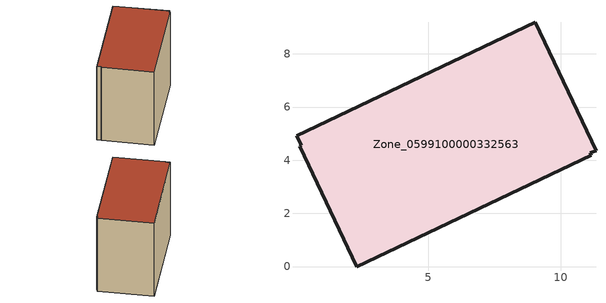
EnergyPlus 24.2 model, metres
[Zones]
Zone_0599100000332563
 floor ground (C_G): 0.05,4.92 9.03,9.18 11.32,4.36 11.11,4.27 11.14,4.19 2.32,0 0.18,4.53 0.23,4.55 z0
 wall outside (C_F): 9.03,9.18 0.05,4.92 0.23,4.55 0.18,4.53 2.32,0 11.14,4.19 11.11,4.27 11.32,4.36 9.03,9.18 z0:8.27
 roof outside (C_R): 11.32,4.36 9.03,9.18 0.05,4.92 0.23,4.55 0.18,4.53 2.32,0 11.14,4.19 11.11,4.27 z8.27
[BUILDING]
Pand.0599100000332563: North Axis=0; Terrain=City; Loads Convergence Tolerance Value=0.04; Temperature Convergence Tolerance Value=0.4; Solar Distribution=FullExterior; Maximum Number of Warmup Days=25; Minimum Number of Warmup Days=1
[Site:Location]
Rotterdam.The.Hague.AP_ZH_NLD Design_Conditions: Latitude=51.96; Longitude=4.45; Time Zone=1; Elevation=-4.5
[SITE:GROUNDTEMPERATURE:BUILDINGSURFACE]
18, 18, 18, 18, 18, 18, 18, 18, 18, 18, 18, 18
[MATERIAL] Thermal Absorptance=0.9; Solar Absorptance=0.7; Visible Absorptance=0.7
Name | Roughness | Thickness | Conductivity | Density | Specific Heat
G.TI.1975-1991 | MediumSmooth | 0.15 | 0.288461 | 540 | 1210
F.TI.1975-1991 | Rough | 0.3 | 0.230769 | 1920 | 840
R.TI.1975-1991 | MediumRough | 0.2 | 0.153846 | 1500 | 1000
[CONSTRUCTION]
C_G: G.TI.1975-1991
C_F: F.TI.1975-1991
C_R: R.TI.1975-1991
[ZONE]
Zone_0599100000332563: Type=1; Multiplier=1; Ceiling Height=Autocalculate; Volume=Autocalculate; Floor Area=autocalculate; Part of Total Floor Area=Yes
[ZONEINFILTRATION:DESIGNFLOWRATE]
Infil_Zone_0599100000332563: Zone or ZoneList or Space or SpaceList=Zone_0599100000332563; Schedule=AlwaysOn; Design Flow Rate Calculation Method=Flow/Area; Flow Rate per Floor Area=0.003; Constant Term Coefficient=1; Temperature Term Coefficient=0; Velocity Term Coefficient=0; Velocity Squared Term Coefficient=0
[HVACTEMPLATE:ZONE:IDEALLOADSAIRSYSTEM]
Zone_0599100000332563: Maximum Heating Supply Air Temperature=50; Minimum Cooling Supply Air Temperature=13; Maximum Heating Supply Air Humidity Ratio=0.0156; Minimum Cooling Supply Air Humidity Ratio=0.0077; Heating Limit=NoLimit; Cooling Limit=NoLimit; Dehumidification Control Type=ConstantSensibleHeatRatio; Cooling Sensible Heat Ratio=0.7; Dehumidification Setpoint=60; Humidification Control Type=None; Humidification Setpoint=30; Outdoor Air Method=None; Outdoor Air Flow Rate per Person=0.00944; Outdoor Air Flow Rate per Zone Floor Area=0; Outdoor Air Flow Rate per Zone=0; Demand Controlled Ventilation Type=None; Outdoor Air Economizer Type=NoEconomizer; Heat Recovery Type=None; Sensible Heat Recovery Effectiveness=0.7; Latent Heat Recovery Effectiveness=0.65
[ZONECONTROL:THERMOSTAT]
ThermostatControl_Zone_0599100000332563: Zone or ZoneList=Zone_0599100000332563; Control Type Schedule=DualSetpointControlType; Control 1=Thermostat_Zone_0599100000332563; Temperature Difference Between Cutout And Setpoint=0
[THERMOSTATSETPOINT:DUALSETPOINT]
Thermostat_Zone_0599100000332563: Heating Setpoint Temperature Schedule=HeatingSetpoint_Zone_0599100000332563; Cooling Setpoint Temperature Schedule=CoolingSetpoint_Zone_0599100000332563
[SCHEDULE:COMPACT]
HeatingSetpoint_Zone_0599100000332563: Through: 12/31, For: AllDays, Until: 24:00, 21
CoolingSetpoint_Zone_0599100000332563: Through: 12/31, For: AllDays, Until: 24:00, 24
DualSetpointControlType: Through: 12/31, For: AllDays, Until: 24:00, 4
AlwaysOn: Through: 12/31, For: AllDays, Until: 24:00, 1
